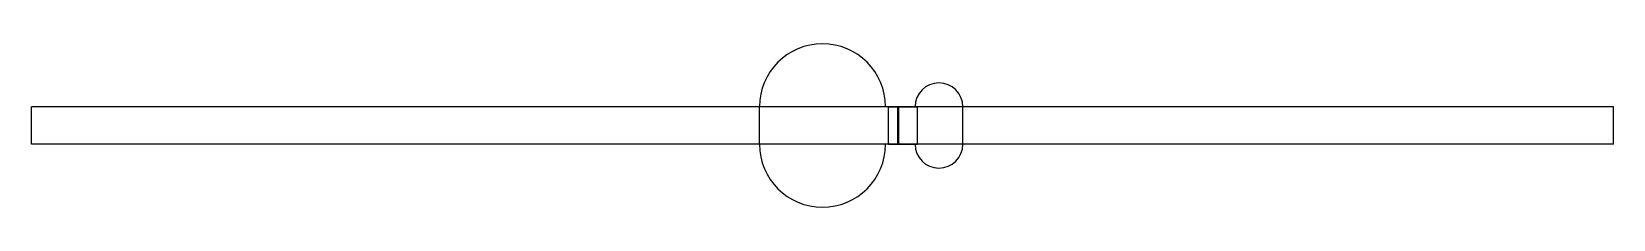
# Model space of a CAD drawing. Header units: millimetres. Extents: x -133 to 133, y -82 to -50.
import ezdxf

# ---------------------------------------------------------------- set-up
doc = ezdxf.new("R2010")
doc.units = ezdxf.units.MM
doc.layers.add('Body005', color=7, linetype='CONTINUOUS')

msp = doc.modelspace()

# ---------------------------------------------------------------- linework, layer by layer
at = {"layer": 'Body005'}
for p, q in [((-133.35, -68.85, 193.302), (-133.35, -62.5, 193.302)), ((-10.6301, -62.5, 220.169), (-133.35, -62.5, 193.302)), ((-133.35, -68.85, 193.302), (-133.35, -62.5, 193.302)), ((-133.35, -62.5, 169.55), (-133.35, -62.5, 193.302)), ((-133.35, -68.85, 169.55), (-133.35, -62.5, 169.55)), ((-133.35, -68.85, 169.55), (-133.35, -62.5, 169.55)), ((133.35, -62.5, 169.55), (-133.35, -62.5, 169.55)), ((133.35, -62.5, 169.55), (-133.35, -62.5, 169.55)), ((-133.35, -62.5, 169.55), (-133.35, -62.5, 193.302)), ((-10.6301, -62.5, 220.169), (-133.35, -62.5, 193.302)), ((-10.6301, -68.85, 220.169), (-10.6301, -62.5, 220.169)), ((-10.6301, -68.85, 220.169), (-10.6301, -62.5, 220.169)), ((11.1504, -68.85, 240.048), (11.1504, -62.5, 240.048)), ((11.1504, -68.85, 240.048), (11.1504, -62.5, 240.048)), ((11.1504, -62.5, 240.048), (16.043, -62.5, 242.716)), ((11.1504, -62.5, 240.048), (16.043, -62.5, 242.716)), ((12.6998, -62.5, 233.906), (12.8623, -62.5, 233.969)), ((12.6998, -68.85, 233.906), (12.6998, -62.5, 233.906)), ((12.6998, -68.85, 233.906), (12.6998, -62.5, 233.906)), ((12.6998, -62.5, 233.906), (12.8623, -62.5, 233.969)), ((12.8623, -68.85, 233.969), (12.8623, -62.5, 233.969)), ((12.8623, -68.85, 233.969), (12.8623, -62.5, 233.969)), ((16.043, -68.85, 242.716), (16.043, -62.5, 242.716)), ((16.043, -68.85, 242.716), (16.043, -62.5, 242.716)), ((23.664, -68.85, 242.455), (23.664, -62.5, 242.455)), ((23.664, -68.85, 242.455), (23.664, -62.5, 242.455)), ((133.35, -62.5, 172.55), (23.664, -62.5, 242.455)), ((133.35, -62.5, 172.55), (23.664, -62.5, 242.455)), ((133.35, -68.85, 169.55), (133.35, -62.5, 169.55)), ((133.35, -68.85, 169.55), (133.35, -62.5, 169.55)), ((133.35, -68.85, 172.55), (133.35, -62.5, 172.55)), ((133.35, -62.5, 169.55), (133.35, -62.5, 172.55)), ((133.35, -68.85, 172.55), (133.35, -62.5, 172.55)), ((133.35, -62.5, 169.55), (133.35, -62.5, 172.55)), ((-10.6301, -68.85, 220.169), (-133.35, -68.85, 193.302)), ((-133.35, -68.85, 193.302), (-133.35, -68.85, 169.55)), ((133.35, -68.85, 169.55), (-133.35, -68.85, 169.55)), ((-10.6301, -68.85, 220.169), (-133.35, -68.85, 193.302)), ((-133.35, -68.85, 193.302), (-133.35, -68.85, 169.55)), ((133.35, -68.85, 169.55), (-133.35, -68.85, 169.55)), ((11.1504, -68.85, 240.048), (16.043, -68.85, 242.716)), ((11.1504, -68.85, 240.048), (16.043, -68.85, 242.716)), ((12.6998, -68.85, 233.906), (12.8623, -68.85, 233.969)), ((12.6998, -68.85, 233.906), (12.8623, -68.85, 233.969)), ((133.35, -68.85, 172.55), (23.664, -68.85, 242.455)), ((133.35, -68.85, 172.55), (23.664, -68.85, 242.455)), ((133.35, -68.85, 169.55), (133.35, -68.85, 172.55)), ((133.35, -68.85, 169.55), (133.35, -68.85, 172.55))]:
    msp.add_line(p, q, dxfattribs=at)
for centre, radius, start, end in [((0, -62.5, 233.969), 12.6998, 0, 0), ((0, -62.5, 233.969), 12.6998, 0, 0), ((0, -62.5, 228.969), 10.6301, 0, 180), ((0, -62.5, 228.969), 10.6301, 0, 180), ((0, -68.85, 233.969), 12.6998, 0, 0), ((0, -68.85, 233.969), 12.6998, 0, 0), ((19.6331, -62.5, 236.131), 4.0309, 0, 180), ((19.6331, -62.5, 236.131), 4.0309, 0, 180), ((0, -68.85, 228.969), 10.6301, -180, 0), ((0, -68.85, 228.969), 10.6301, -180, 0), ((19.6331, -68.85, 236.131), 4.0309, 180, 0), ((19.6331, -68.85, 236.131), 4.0309, 180, 0)]:
    msp.add_arc(centre, radius, start, end, dxfattribs=at)

doc.saveas('drawing.dxf')
